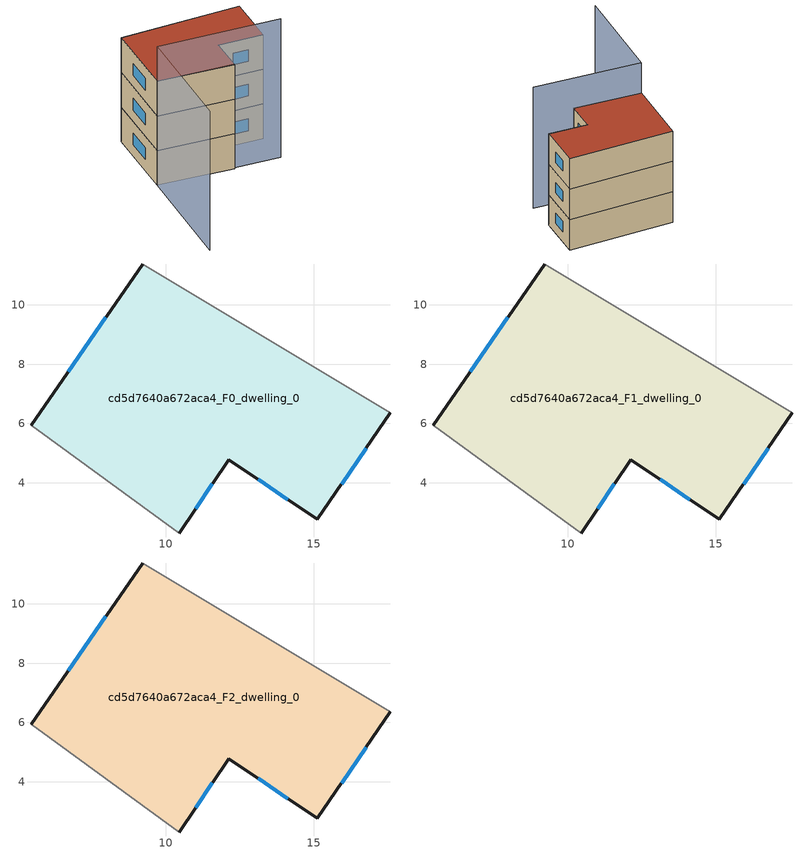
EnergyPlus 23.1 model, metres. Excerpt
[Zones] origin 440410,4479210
cd5d7640a672aca4_F0_dwelling_0
 floor ground (EU_floor_Construction): 17.59,6.35 15.13,2.76 12.12,4.77 10.47,2.3 5.46,5.94 9.23,11.38 z0
 wall outside (EU_wall_Construction): 9.23,11.38 5.46,5.94 / 10.47,2.3 12.12,4.77 15.13,2.76 17.59,6.35 z0:3
 wall adiabatic (EU_wall_Construction): 5.46,5.94 10.47,2.3 / 17.59,6.35 9.23,11.38 z0:3
 window (EU_Window_Construction): 7.98,9.58 6.71,7.74 / 15.94,3.95 16.77,5.16 / 13.12,4.11 14.13,3.43 / 11.02,3.12 11.58,3.95 z0.99:2.01
cd5d7640a672aca4_F1_dwelling_0
 floor to cd5d7640a672aca4_F0_dwelling_0 (EU_floor_Construction): 17.59,6.35 15.13,2.76 12.12,4.77 10.47,2.3 5.46,5.94 9.23,11.38 z3
 wall outside (EU_wall_Construction): 9.23,11.38 5.46,5.94 / 10.47,2.3 12.12,4.77 15.13,2.76 17.59,6.35 z3:6
 wall adiabatic (EU_wall_Construction): 5.46,5.94 10.47,2.3 / 17.59,6.35 9.23,11.38 z3:6
 window (EU_Window_Construction): 7.98,9.58 6.71,7.74 / 15.94,3.95 16.77,5.16 / 13.12,4.11 14.13,3.43 / 11.02,3.12 11.58,3.95 z3.99:5.01
cd5d7640a672aca4_F2_dwelling_0
 floor to cd5d7640a672aca4_F1_dwelling_0 (EU_floor_Construction): 17.59,6.35 15.13,2.76 12.12,4.77 10.47,2.3 5.46,5.94 9.23,11.38 z6
 wall outside (EU_wall_Construction): 9.23,11.38 5.46,5.94 / 10.47,2.3 12.12,4.77 15.13,2.76 17.59,6.35 z6:9
 wall adiabatic (EU_wall_Construction): 5.46,5.94 10.47,2.3 / 17.59,6.35 9.23,11.38 z6:9
 window (EU_Window_Construction): 7.98,9.58 6.71,7.74 / 15.94,3.95 16.77,5.16 / 13.12,4.11 14.13,3.43 / 11.02,3.12 11.58,3.95 z6.99:8.01
 roof outside (EU_roof_Construction): 15.13,2.76 17.59,6.35 9.23,11.38 5.46,5.94 10.47,2.3 12.12,4.77 z9
shading: -0.17,-2.11 5.46,5.94 / 5.46,5.94 13.57,0.27 z0:12
[Building]
EU S2 Campaign: North Axis=0; Terrain=City; Solar Distribution=FullExterior
[Site:Location]
Madrid: Latitude=40.5; Longitude=-3.5; Time Zone=1; Elevation=609
[SizingPeriod:WeatherFileDays]
AnnualSizingPeriod: Begin Month=1; Begin Day of Month=1; End Month=12; End Day of Month=31; Day of Week for Start Day=Monday; Use Weather File Daylight Saving Period=No; Use Weather File Rain and Snow Indicators=No
[MATERIAL]
EU_InternalMass_Material: Roughness=MediumRough; Thickness=0.1; Conductivity=1; Density=1800; Specific Heat=900; Thermal Absorptance=0.9; Solar Absorptance=0.7; Visible Absorptance=0.7
[MATERIAL:NOMASS] Roughness=MediumRough; Thermal Absorptance=0.9; Solar Absorptance=0.7; Visible Absorptance=0.7
Name | Thermal Resistance
EU_wall_NoMass | 0.609216
EU_roof_NoMass | 0.513268
EU_floor_NoMass | 0.568163
[WINDOWMATERIAL:SIMPLEGLAZINGSYSTEM]
EU_Window_SimpleGlazing: UFactor=5.50606; Solar Heat Gain Coefficient=0.85; Visible Transmittance=0.85
[CONSTRUCTION]
EU_wall_Construction: EU_wall_NoMass
EU_roof_Construction: EU_roof_NoMass
EU_floor_Construction: EU_floor_NoMass
EU_Window_Construction: EU_Window_SimpleGlazing
EU_InternalMass_Construction: EU_InternalMass_Material
[ZONE] Type=1; Multiplier=1; Ceiling Height=autocalculate; Floor Area=autocalculate; Part of Total Floor Area=Yes
Name | Volume
cd5d7640a672aca4_F0_dwelling_0 | 173.156
cd5d7640a672aca4_F1_dwelling_0; cd5d7640a672aca4_F2_dwelling_0 | 173.155
[INTERNALMASS] Construction=EU_InternalMass_Construction; Surface Area=57.7184
Name | Zone or ZoneList
cd5d7640a672aca4_F0_dwelling_0_EU_InternalMass | cd5d7640a672aca4_F0_dwelling_0
cd5d7640a672aca4_F1_dwelling_0_EU_InternalMass | cd5d7640a672aca4_F1_dwelling_0
cd5d7640a672aca4_F2_dwelling_0_EU_InternalMass | cd5d7640a672aca4_F2_dwelling_0
[OTHEREQUIPMENT] Fuel Type=Electricity; Design Level Calculation Method=Watts/Area; Power per Zone Floor Area=1; Fraction Latent=0; Fraction Radiant=0; Fraction Lost=0; Carbon Dioxide Generation Rate=0; EndUse Subcategory=EU_Step8_InternalGains
Name | Zone or ZoneList or Space or SpaceList | Schedule
EU_Step8_InternalGain_cd5d7640a672aca4_F0_dwelling_0_f000 | cd5d7640a672aca4_F0_dwelling_0 | EU_Step8_GainSchedule_cd5d7640a672aca4_F0_dwelling_0_f000
EU_Step8_InternalGain_cd5d7640a672aca4_F1_dwelling_0_f000 | cd5d7640a672aca4_F1_dwelling_0 | EU_Step8_GainSchedule_cd5d7640a672aca4_F1_dwelling_0_f000
EU_Step8_InternalGain_cd5d7640a672aca4_F2_dwelling_0_f000 | cd5d7640a672aca4_F2_dwelling_0 | EU_Step8_GainSchedule_cd5d7640a672aca4_F2_dwelling_0_f000
[ZONEVENTILATION:DESIGNFLOWRATE] Schedule=EU_AlwaysOn; Design Flow Rate Calculation Method=AirChanges/Hour; Air Changes per Hour=0.752966; Ventilation Type=Natural; Fan Pressure Rise=0; Fan Total Efficiency=1; Constant Term Coefficient=1; Temperature Term Coefficient=0; Velocity Term Coefficient=0; Velocity Squared Term Coefficient=0; Minimum Indoor Temperature=-100; Maximum Indoor Temperature=100; Delta Temperature=-100; Minimum Outdoor Temperature=-100; Maximum Outdoor Temperature=100; Maximum Wind Speed=40
Name | Zone or ZoneList or Space or SpaceList
EU_ConstantAir_cd5d7640a672aca4_F0_dwelling_0 | cd5d7640a672aca4_F0_dwelling_0
EU_ConstantAir_cd5d7640a672aca4_F1_dwelling_0 | cd5d7640a672aca4_F1_dwelling_0
EU_ConstantAir_cd5d7640a672aca4_F2_dwelling_0 | cd5d7640a672aca4_F2_dwelling_0
[HVACTEMPLATE:THERMOSTAT] Constant Heating Setpoint=20; Constant Cooling Setpoint=50
EU_HeatOnly_cd5d7640a672aca4_F0_dwelling_0; EU_HeatOnly_cd5d7640a672aca4_F1_dwelling_0; EU_HeatOnly_cd5d7640a672aca4_F2_dwelling_0
[HVACTEMPLATE:ZONE:IDEALLOADSAIRSYSTEM] System Availability Schedule=EU_AlwaysOn; Maximum Heating Supply Air Temperature=50; Minimum Cooling Supply Air Temperature=13; Maximum Heating Supply Air Humidity Ratio=0.0156; Minimum Cooling Supply Air Humidity Ratio=0.0077; Heating Limit=NoLimit; Cooling Limit=NoLimit; Heating Availability Schedule=EU_AlwaysOn; Cooling Availability Schedule=EU_CoolingOff; Dehumidification Control Type=ConstantSensibleHeatRatio; Cooling Sensible Heat Ratio=0.7; Dehumidification Setpoint=60; Humidification Control Type=None; Humidification Setpoint=30; Outdoor Air Method=None; Outdoor Air Flow Rate per Person=0.00944; Outdoor Air Flow Rate per Zone Floor Area=0; Outdoor Air Flow Rate per Zone=0; Demand Controlled Ventilation Type=None; Outdoor Air Economizer Type=NoEconomizer; Heat Recovery Type=None; Sensible Heat Recovery Effectiveness=0.7; Latent Heat Recovery Effectiveness=0.65
Name | Template Thermostat
cd5d7640a672aca4_F0_dwelling_0 | EU_HeatOnly_cd5d7640a672aca4_F0_dwelling_0
cd5d7640a672aca4_F1_dwelling_0 | EU_HeatOnly_cd5d7640a672aca4_F1_dwelling_0
cd5d7640a672aca4_F2_dwelling_0 | EU_HeatOnly_cd5d7640a672aca4_F2_dwelling_0
[SIZING:ZONE] Zone Cooling Design Supply Air Temperature Input Method=SupplyAirTemperature; Zone Cooling Design Supply Air Temperature=13; Zone Heating Design Supply Air Temperature Input Method=SupplyAirTemperature; Zone Heating Design Supply Air Temperature=50; Zone Cooling Design Supply Air Humidity Ratio=0.008; Zone Heating Design Supply Air Humidity Ratio=0.008; Cooling Design Air Flow Method=DesignDay; Cooling Design Air Flow Rate=0; Cooling Minimum Air Flow per Zone Floor Area=0.000762; Cooling Minimum Air Flow=0; Cooling Minimum Air Flow Fraction=0.2; Heating Design Air Flow Method=DesignDay; Heating Design Air Flow Rate=0; Heating Maximum Air Flow per Zone Floor Area=0.002032; Heating Maximum Air Flow=0.141576; Heating Maximum Air Flow Fraction=0.3; Account for Dedicated Outdoor Air System=No; Dedicated Outdoor Air System Control Strategy=NeutralSupplyAir; Dedicated Outdoor Air Low Setpoint Temperature for Design=autosize; Dedicated Outdoor Air High Setpoint Temperature for Design=autosize; Zone Load Sizing Method=Sensible Load Only No Latent Load; Zone Latent Cooling Design Supply Air Humidity Ratio Input Method=HumidityRatioDifference; Zone Cooling Design Supply Air Humidity Ratio Difference=0.005; Zone Latent Heating Design Supply Air Humidity Ratio Input Method=HumidityRatioDifference; Zone Humidification Design Supply Air Humidity Ratio Difference=0.005
cd5d7640a672aca4_F0_dwelling_0; cd5d7640a672aca4_F1_dwelling_0; cd5d7640a672aca4_F2_dwelling_0
[SCHEDULE:CONSTANT]
Name | Hourly Value
EU_AlwaysOn | 1
EU_CoolingOff | 0
[SCHEDULE:FILE] Column Number=1; Rows to Skip at Top=0; Number of Hours of Data=8760; Column Separator=Comma; Interpolate to Timestep=No; Minutes per Item=60; Adjust Schedule for Daylight Savings=Yes
Name | File
EU_Step8_GainSchedule_cd5d7640a672aca4_F0_dwelling_0_f000 | ../../schedules/cd5d7640a672aca4/cd5d7640a672aca4_F0_dwelling_0_f000_gain.csv
EU_Step8_GainSchedule_cd5d7640a672aca4_F1_dwelling_0_f000 | ../../schedules/cd5d7640a672aca4/cd5d7640a672aca4_F1_dwelling_0_f000_gain.csv
EU_Step8_GainSchedule_cd5d7640a672aca4_F2_dwelling_0_f000 | ../../schedules/cd5d7640a672aca4/cd5d7640a672aca4_F2_dwelling_0_f000_gain.csv
